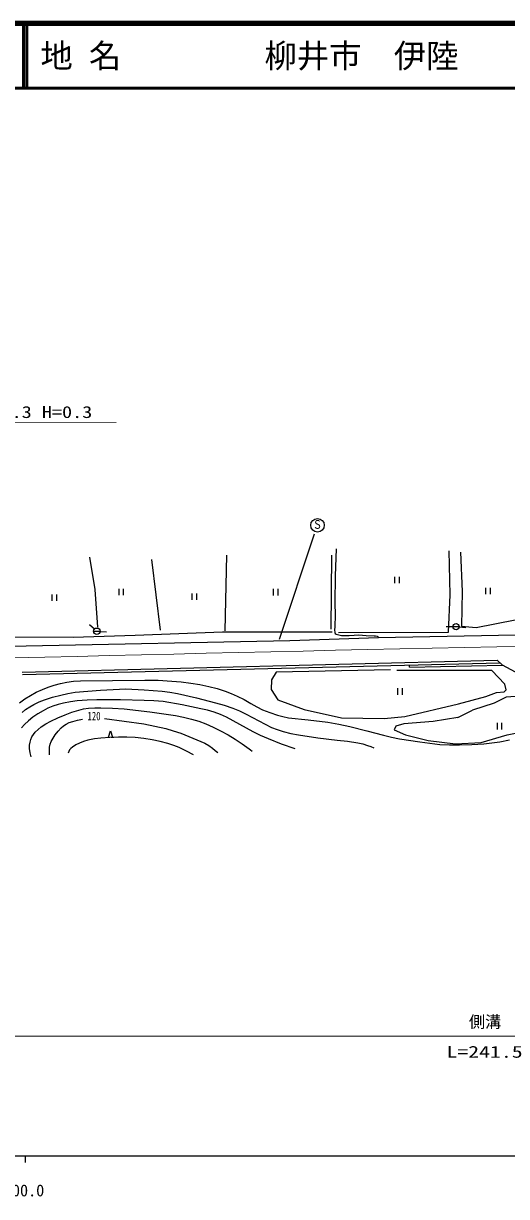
# Model space of a CAD drawing. Units: millimetres, scale not verified. Extents: x 40000 to 680000, y 20000 to 380000.
# Drawn here: x 367746 to 442464, y 198715 to 380000 of the extents above; entities that cross this region are included whole.
import ezdxf
from ezdxf.enums import TextEntityAlignment as Align

# ---------------------------------------------------------------- set-up
doc = ezdxf.new("R2010")
doc.units = ezdxf.units.MM
doc.header["$LTSCALE"] = 1000
doc.linetypes.add('CHAIN', pattern=[18.5, 12, -1.5, 3.5, -1.5])
for name, color, linetype, lineweight in [('M-BGD', 7, 'Continuous', 25), ('M-BMK', 2, 'CHAIN', 13), ('M-STR-HTXT', 7, 'Continuous', 13), ('M-STR-STRC', 7, 'Continuous', 25), ('M-TTL', 2, 'Continuous', 140), ('M-TTL-BAND', 7, 'Continuous', 25), ('M-TTL-LINE', 7, 'Continuous', 50)]:
    doc.layers.add(name, color=color, linetype=linetype, lineweight=lineweight)
doc.layers.add('M-TTL-TXT', color=7, linetype='Continuous')
doc.styles.add('ＭＳ ゴシック', font='')
doc.styles.get('ＭＳ ゴシック').set_extended_font_data('MS Gothic')

# ---------------------------------------------------------------- blocks, each defined once
blk = doc.blocks.new('BUHIN220')
at = {"color": 7, "linetype": 'Continuous', "lineweight": 25}
for p, q in [((-624, 81), (85, -624)), ((626, -79), (-83, 626))]:
    blk.add_line(p, q, dxfattribs=at)
blk = doc.blocks.new('BUHIN222')
at = {"color": 7, "linetype": 'Continuous', "lineweight": 25}
blk.add_line((351, 353), (-351, -353), dxfattribs=at)
blk.add_circle((0, 0), 498, dxfattribs=at)
blk = doc.blocks.new('BUHIN228')
at = {"color": 7, "linetype": 'Continuous', "lineweight": 25}
blk.add_line((-422, 282), (-704, -2), dxfattribs=at)
blk.add_lwpolyline([(-138, 567), (355, -353), (-568, 134)], dxfattribs=at)

msp = doc.modelspace()

# ---------------------------------------------------------------- linework, layer by layer
at = {"layer": 'M-BGD'}
for p, q in [((377986, 297507), (378774, 292534)), ((399171, 297836), (398907, 286113)), ((415381, 297818), (415297, 286384)), ((387549, 297165), (388874, 286231)), ((378774, 292534), (379197, 286692)), ((378722, 286408), (377974, 287071)), ((434145, 286777), (433145, 286759)), ((435144, 286746), (436140, 286666)), ((368180, 283812), (408935, 284659)), ((379596, 286051), (380595, 285999)), ((408935, 284659), (422661, 285088)), ((422661, 285088), (459979, 285883)), ((342184, 283255), (368180, 283812)), ((367543, 279769), (440986, 281588)), ((367604, 279371), (441402, 281198)), ((441811, 280815), (440986, 281588)), ((427461, 280546), (427464, 280853)), ((427461, 280546), (441811, 280815)), ((450809, 275971), (441811, 280815)), ((434940, 272727), (437218, 273895))]:
    msp.add_line(p, q, dxfattribs=at)
for points in [[(416097, 298793), (415974, 294626), (415909, 290415), (415942, 288619), (415914, 286768), (415867, 286306), (415882, 285868), (415961, 285740), (416094, 285646), (416501, 285511), (416924, 285436), (417527, 285403), (418127, 285431), (418880, 285493), (419641, 285495), (420775, 285413), (421978, 285388), (422219, 285390), (422431, 285333), (422535, 285250), (422626, 285142)], [(416470, 285865), (433478, 285934), (433736, 291703), (433593, 298477)], [(435322, 298289), (435582, 292196), (435488, 286844), (437742, 286647), (443799, 287853), (455057, 287236), (453840, 298647)], [(362800, 296726), (362045, 295585), (358227, 293395), (357315, 292256), (357226, 290210), (357641, 286896), (358930, 285561), (364435, 285202), (375457, 285167), (385038, 285471), (398537, 285969), (415475, 285987)], [(424519, 280101), (406824, 279729), (406121, 278587), (406042, 277066), (407064, 275473), (411185, 273984), (416936, 272676), (423548, 272612), (426755, 272923), (435030, 274878), (439249, 276011), (440887, 276612), (442096, 276696), (442416, 277005), (442222, 277901), (440211, 279984), (425515, 280031)], [(367140, 275036), (367957, 275613), (368819, 276148), (369735, 276646), (370686, 277094), (371577, 277451), (372490, 277752), (373467, 278010), (374467, 278211), (375506, 278351), (376552, 278431), (381545, 278479), (386538, 278533), (388607, 278489), (390674, 278384), (392160, 278254), (393640, 278063), (395042, 277826), (396442, 277527), (397693, 277203), (398928, 276821), (399875, 276470), (400798, 276063), (401882, 275506), (402939, 274896), (403821, 274389), (404739, 273932), (405866, 273498), (407017, 273119), (407856, 272888), (408715, 272714), (411782, 272409), (414840, 272043), (416536, 271724), (418221, 271346), (420838, 270702), (423441, 270000), (424669, 269685), (425909, 269430), (429028, 268962), (432151, 268555), (433660, 268511), (435183, 268527), (437074, 268576), (438958, 268685), (440198, 268816), (441441, 269007), (442929, 269303)], [(367529, 273523), (368090, 273975), (368710, 274397), (369361, 274768), (370168, 275143), (371007, 275467), (372247, 275862), (373507, 276201), (374626, 276457), (375763, 276655), (379675, 276944), (383603, 277172), (386404, 277014), (389209, 276797), (390390, 276663), (391571, 276468), (394510, 275774), (397428, 275023), (398780, 274628), (400124, 274174), (401159, 273755), (402181, 273276), (404131, 272215), (406104, 271212), (407001, 270870), (407929, 270581), (409094, 270289), (410271, 270056), (413278, 269616), (416286, 269236), (417870, 269074), (419442, 268851), (420216, 268670), (420977, 268431), (421466, 268254), (421953, 268071)], [(434940, 272727), (431098, 272112), (426578, 271772), (425364, 271426), (425092, 270853), (426811, 270088), (430364, 269186), (434555, 268693), (438547, 268885), (442557, 270074), (447034, 270941), (450301, 271671), (451883, 272063), (452374, 273157), (452333, 273787), (450775, 274759), (447691, 275496), (443868, 275983), (442397, 275904), (440543, 274939), (437218, 273895)], [(409748, 267918), (407676, 268649), (405625, 269435), (404434, 269950), (403260, 270523), (401228, 271680), (399166, 272785), (398219, 273193), (397242, 273548), (396218, 273853), (395180, 274100), (392269, 274681), (389352, 275202), (387889, 275310), (386408, 275358), (382751, 275455), (379097, 275492), (377592, 275435), (376074, 275318), (375011, 275181), (373949, 274984), (373126, 274776), (372311, 274506), (371541, 274176), (370785, 273786), (369984, 273306), (369219, 272776), (368547, 272244), (367912, 271664), (367424, 271134)], [(368918, 266641), (368775, 267302), (368692, 267976), (368696, 268462), (368761, 268943), (368874, 269360), (369043, 269752), (369280, 270130), (369573, 270483), (370014, 270900), (370505, 271281), (371233, 271754), (371990, 272174), (373076, 272693), (374200, 273163), (375238, 273551), (376299, 273883), (377056, 274068), (377831, 274195), (378766, 274259), (379706, 274263), (381528, 274212), (383342, 274100), (387309, 273618), (391264, 273077), (392517, 272816), (393757, 272496), (394855, 272154), (395934, 271755), (397093, 271259), (398237, 270704), (399389, 270080), (400510, 269404), (401596, 268676), (402655, 267893), (402877, 267723), (403107, 267547)], [(371775, 266957), (371755, 267568), (371795, 268167), (371895, 268599), (372057, 269026), (372330, 269545), (372664, 270050), (373097, 270610), (373574, 271128), (373933, 271438), (374335, 271705), (374836, 271948), (375367, 272138), (376112, 272337), (376856, 272498)], [(380265, 272577), (383318, 272197), (386372, 271757), (388068, 271417), (389753, 271019), (390918, 270692), (392073, 270305), (393946, 269564), (395802, 268765), (396399, 268410), (396966, 268004), (397389, 267667), (397815, 267314)], [(394026, 266974), (392948, 267565), (391837, 268106), (390985, 268442), (390100, 268725), (388888, 269035), (387652, 269288), (386351, 269501), (385042, 269653), (383758, 269720), (382471, 269727), (381102, 269677), (379725, 269566), (378718, 269426), (377715, 269226), (377055, 269035), (376406, 268785), (375856, 268514), (375316, 268179), (375068, 267971), (374868, 267727), (374753, 267489), (374668, 267232)]]:
    msp.add_lwpolyline(points, dxfattribs=at)
at = {"layer": 'M-BMK'}
for points in [[(376037, 282183), (381025, 282304), (386023, 282426), (391011, 282546), (396010, 282666), (400998, 282785), (405996, 282903), (410985, 283019), (415983, 283134), (420972, 283246), (425970, 283357), (430959, 283465), (435958, 283573), (440947, 283678), (445946, 283783), (450935, 283887), (455934, 283990), (460603, 284086), (465282, 284182)], [(366082, 281957), (371058, 282073), (376037, 282183)]]:
    msp.add_lwpolyline(points, dxfattribs=at)
at = {"layer": 'M-STR-HTXT'}
for p, q in [((382071, 318358), (342900, 318361)), ((319801, 223511), (559889, 223493))]:
    msp.add_line(p, q, dxfattribs=at)
at = {"layer": 'M-STR-STRC'}
msp.add_line((412688, 301056), (407280, 284803), dxfattribs=at)
msp.add_circle((413219, 302455), 1044, dxfattribs=at)
at = {"layer": 'M-TTL'}
msp.add_line((680000, 380000), (40000, 380000), dxfattribs=at)
at = {"layer": 'M-TTL-BAND'}
for p, q in [((40000, 205000), (579000, 205000)), ((368000, 205000), (368000, 204000))]:
    msp.add_line(p, q, dxfattribs=at)
at = {"layer": 'M-TTL-LINE'}
for p, q in [((367750, 380000), (367750, 370000)), ((368250, 380000), (368250, 370000)), ((40000, 370000), (680000, 370000))]:
    msp.add_line(p, q, dxfattribs=at)

# ---------------------------------------------------------------- block references
at = {"layer": 'M-BGD', "rotation": 134.82899}
for name, p in [('BUHIN220', (425530, 293985)), ('BUHIN220', (372529, 291272)), ('BUHIN220', (382863, 292153)), ('BUHIN220', (394156, 291424)), ('BUHIN220', (406763, 292114)), ('BUHIN220', (439612, 292297)), ('BUHIN222', (379097, 286077)), ('BUHIN222', (434645, 286786)), ('BUHIN220', (425986, 276754)), ('BUHIN220', (441371, 271401)), ('BUHIN228', (381209, 270179))]:
    msp.add_blockref(name, p, dxfattribs=at)

# ---------------------------------------------------------------- texts
at = {"layer": 'M-BGD', "style": 'ＭＳ ゴシック', "width": 0.75}
msp.add_text('120', height=1320, rotation=0.396, dxfattribs=at).set_placement((377661, 271907), align=Align.BOTTOM_LEFT)
at = {"layer": 'M-STR-HTXT', "style": 'ＭＳ ゴシック'}
for s, width, p in [('函渠 L=4.6 W=0.3 H=0.3', 1.25, (344083, 318483)), ('L=241.5', 1.35, (433168, 219615))]:
    msp.add_text(s, height=1833, rotation=359.996, dxfattribs=dict(at, width=width)).set_placement(p, align=Align.BOTTOM_LEFT)
msp.add_text('側溝', height=1833, rotation=359.996, dxfattribs=at).set_placement((436637, 224252), align=Align.BOTTOM_LEFT)
at = {"layer": 'M-STR-STRC', "style": 'ＭＳ ゴシック', "width": 0.8}
msp.add_text('Ｓ', height=1320, rotation=359.996, dxfattribs=at).set_placement((412478, 301508), align=Align.BOTTOM_LEFT)
at = {"layer": 'M-TTL-BAND', "style": 'ＭＳ ゴシック'}
msp.add_text('300.0', height=1833, dxfattribs=at).set_placement((367844, 198195), align=Align.BOTTOM_CENTER)
at = {"layer": 'M-TTL-TXT', "style": 'ＭＳ ゴシック'}
for s, p in [('地 名', (370380, 375000)), ('柳井市\u3000伊陸', (405024, 375000))]:
    msp.add_text(s, height=3666, dxfattribs=at).set_placement(p, align=Align.MIDDLE_LEFT)

doc.saveas('drawing.dxf')
